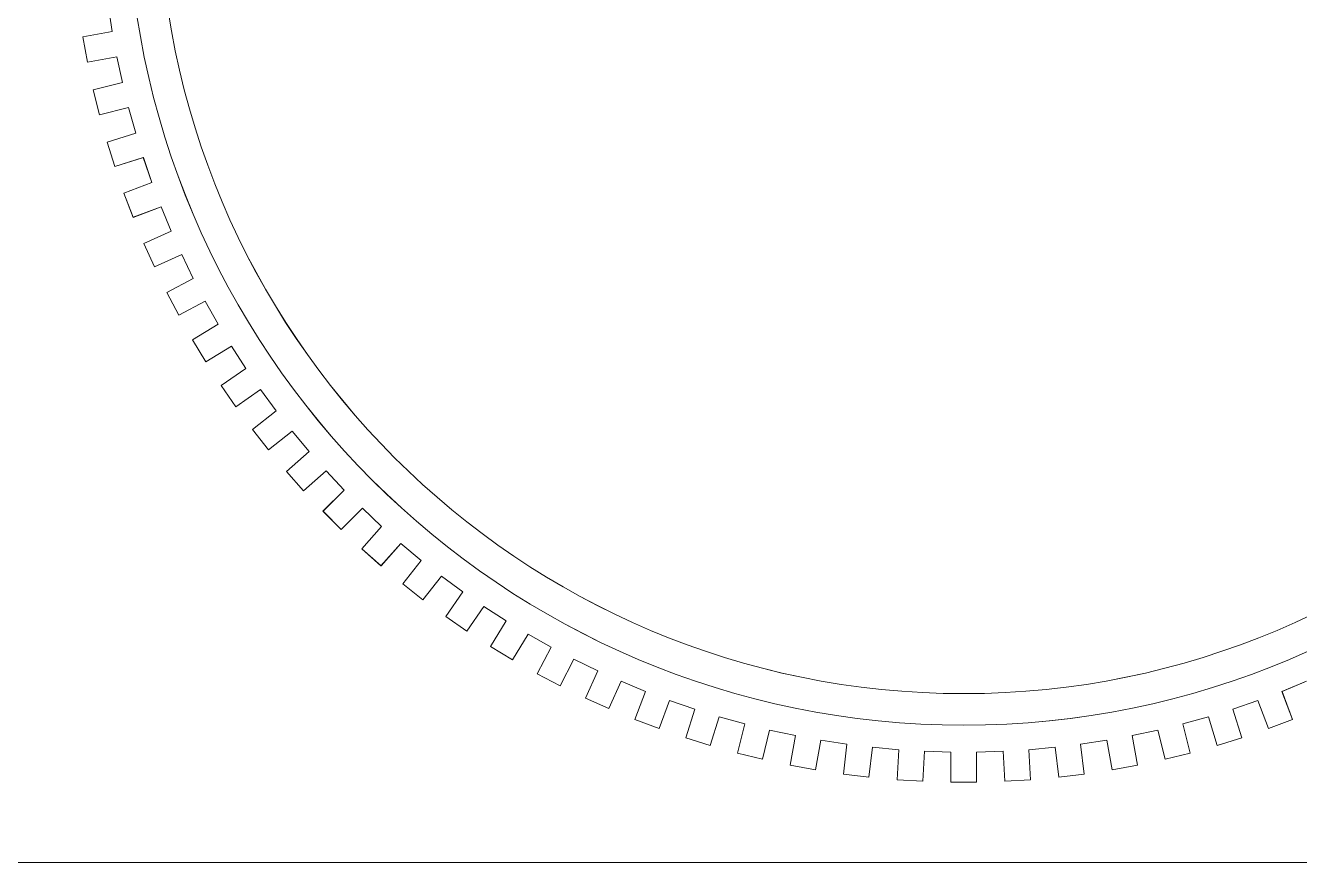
# Model space of a CAD drawing. Header units: metres. Extents: x -232 to 581, y 30 to 789.
# Drawn here: x 226.5974 to 226.9377, y 676.7464 to 676.9699 of the extents above; entities that cross this region are included whole.
import ezdxf

# ---------------------------------------------------------------- set-up
doc = ezdxf.new("R2010")
doc.units = ezdxf.units.M
doc.layers.add('baños', color=140, linetype='Continuous', lineweight=0)
doc.styles.get("Standard").update_dxf_attribs({"font": 'arial.ttf'})

# ---------------------------------------------------------------- blocks, each defined once
blk = doc.blocks.new('21.11.2025 LN09 2DO NIVEL')
at = {"layer": 'baños', "color": 18, "true_color": 0x000000}
for p, q in [((265.2853, 159.63033), (265.28637, 159.62334)), ((265.28637, 159.62334), (265.2853, 159.63033)), ((265.28637, 159.62334), (265.27849, 159.6219)), ((265.27849, 159.6219), (265.28637, 159.62334)), ((265.27849, 159.6219), (265.27972, 159.61514)), ((265.27972, 159.61514), (265.27849, 159.6219)), ((265.27972, 159.61514), (265.2876, 159.61659)), ((265.2876, 159.61659), (265.27972, 159.61514)), ((265.2876, 159.61659), (265.28909, 159.60968)), ((265.28909, 159.60968), (265.2876, 159.61659)), ((265.28909, 159.60968), (265.28131, 159.60776)), ((265.28131, 159.60776), (265.28909, 159.60968)), ((265.28131, 159.60776), (265.28295, 159.60109)), ((265.28295, 159.60109), (265.28131, 159.60776)), ((265.28295, 159.60109), (265.29073, 159.60301)), ((265.29073, 159.60301), (265.28295, 159.60109)), ((265.29073, 159.60301), (265.29263, 159.5962)), ((265.29263, 159.5962), (265.29073, 159.60301)), ((265.29263, 159.5962), (265.28498, 159.59382)), ((265.28498, 159.59382), (265.29263, 159.5962)), ((265.28498, 159.59382), (265.28702, 159.58726)), ((265.28702, 159.58726), (265.28498, 159.59382)), ((265.28702, 159.58726), (265.29467, 159.58965)), ((265.29467, 159.58965), (265.28702, 159.58726)), ((265.29467, 159.58965), (265.29698, 159.58297)), ((265.29698, 159.58297), (265.29467, 159.58965)), ((265.29698, 159.58297), (265.28949, 159.58013)), ((265.28949, 159.58013), (265.29698, 159.58297)), ((265.28949, 159.58013), (265.29192, 159.5737)), ((265.29192, 159.5737), (265.28949, 159.58013)), ((265.29192, 159.5737), (265.29941, 159.57655)), ((265.29941, 159.57655), (265.29192, 159.5737)), ((265.29941, 159.57655), (265.30212, 159.57002)), ((265.30212, 159.57002), (265.29941, 159.57655)), ((265.30212, 159.57002), (265.29481, 159.56673)), ((265.29481, 159.56673), (265.30212, 159.57002)), ((265.29481, 159.56673), (265.29763, 159.56047)), ((265.29763, 159.56047), (265.29481, 159.56673)), ((265.29763, 159.56047), (265.30493, 159.56375)), ((265.30493, 159.56375), (265.29763, 159.56047)), ((265.30493, 159.56375), (265.30803, 159.5574)), ((265.30803, 159.5574), (265.30493, 159.56375)), ((265.30803, 159.5574), (265.30093, 159.55368)), ((265.30093, 159.55368), (265.30803, 159.5574)), ((265.30093, 159.55368), (265.30413, 159.5476)), ((265.30413, 159.5476), (265.30093, 159.55368)), ((265.30413, 159.5476), (265.31122, 159.55132)), ((265.31122, 159.55132), (265.30413, 159.5476)), ((265.31122, 159.55132), (265.31469, 159.54517)), ((265.31469, 159.54517), (265.31122, 159.55132)), ((265.31469, 159.54517), (265.30783, 159.54102)), ((265.30783, 159.54102), (265.31469, 159.54517)), ((265.30783, 159.54102), (265.31139, 159.53514)), ((265.31139, 159.53514), (265.30783, 159.54102)), ((265.31139, 159.53514), (265.31824, 159.53929)), ((265.31824, 159.53929), (265.31139, 159.53514)), ((265.31824, 159.53929), (265.32208, 159.53335)), ((265.32208, 159.53335), (265.31824, 159.53929)), ((265.32208, 159.53335), (265.31549, 159.5288)), ((265.31549, 159.5288), (265.32208, 159.53335)), ((265.31549, 159.5288), (265.31939, 159.52315)), ((265.31939, 159.52315), (265.31549, 159.5288)), ((265.31939, 159.52315), (265.32598, 159.5277)), ((265.32598, 159.5277), (265.31939, 159.52315)), ((265.32598, 159.5277), (265.33017, 159.52201)), ((265.33017, 159.52201), (265.32598, 159.5277)), ((265.33017, 159.52201), (265.32386, 159.51707)), ((265.32386, 159.51707), (265.33017, 159.52201)), ((265.32386, 159.51707), (265.3281, 159.51166)), ((265.3281, 159.51166), (265.32386, 159.51707)), ((265.3281, 159.51166), (265.3344, 159.51661)), ((265.3344, 159.51661), (265.3281, 159.51166)), ((265.3344, 159.51661), (265.33893, 159.51118)), ((265.33893, 159.51118), (265.3344, 159.51661)), ((265.33893, 159.51118), (265.33293, 159.50586)), ((265.33293, 159.50586), (265.33893, 159.51118)), ((265.33293, 159.50586), (265.33749, 159.50072)), ((265.33749, 159.50072), (265.33293, 159.50586)), ((265.33749, 159.50072), (265.34348, 159.50604)), ((265.34348, 159.50604), (265.33749, 159.50072)), ((265.34348, 159.50604), (265.34833, 159.50089)), ((265.34833, 159.50089), (265.34348, 159.50604)), ((265.34833, 159.50089), (265.34266, 159.49523)), ((265.34266, 159.49523), (265.34833, 159.50089)), ((265.34752, 159.49037), (265.35318, 159.49604)), ((265.35318, 159.49604), (265.34752, 159.49037)), ((265.35318, 159.49604), (265.35833, 159.49119)), ((265.35833, 159.49119), (265.35318, 159.49604)), ((265.34266, 159.49523), (265.34752, 159.49037)), ((265.34752, 159.49037), (265.34266, 159.49523)), ((265.35833, 159.49119), (265.35301, 159.4852)), ((265.35301, 159.4852), (265.35833, 159.49119)), ((265.35815, 159.48064), (265.36347, 159.48664)), ((265.36347, 159.48664), (265.35815, 159.48064)), ((265.36347, 159.48664), (265.3689, 159.48211)), ((265.3689, 159.48211), (265.36347, 159.48664)), ((265.35301, 159.4852), (265.35815, 159.48064)), ((265.35815, 159.48064), (265.35301, 159.4852)), ((265.3689, 159.48211), (265.36396, 159.47581)), ((265.36396, 159.47581), (265.3689, 159.48211)), ((265.36396, 159.47581), (265.36936, 159.47157)), ((265.36936, 159.47157), (265.36396, 159.47581)), ((265.36936, 159.47157), (265.3743, 159.47788)), ((265.3743, 159.47788), (265.36936, 159.47157)), ((265.3743, 159.47788), (265.37999, 159.47369)), ((265.37999, 159.47369), (265.3743, 159.47788)), ((265.37999, 159.47369), (265.37544, 159.4671)), ((265.37544, 159.4671), (265.37999, 159.47369)), ((265.38109, 159.4632), (265.38565, 159.46979)), ((265.38565, 159.46979), (265.38109, 159.4632)), ((265.38565, 159.46979), (265.39158, 159.46595)), ((265.39158, 159.46595), (265.38565, 159.46979)), ((265.37544, 159.4671), (265.38109, 159.4632)), ((265.38109, 159.4632), (265.37544, 159.4671)), ((265.39158, 159.46595), (265.38743, 159.4591)), ((265.38743, 159.4591), (265.39158, 159.46595)), ((265.39331, 159.45554), (265.39746, 159.4624)), ((265.39746, 159.4624), (265.39331, 159.45554)), ((265.39746, 159.4624), (265.40361, 159.45893)), ((265.40361, 159.45893), (265.39746, 159.4624)), ((265.38743, 159.4591), (265.39331, 159.45554)), ((265.39331, 159.45554), (265.38743, 159.4591)), ((265.40361, 159.45893), (265.39989, 159.45183)), ((265.39989, 159.45183), (265.40361, 159.45893)), ((265.40597, 159.44864), (265.40969, 159.45574)), ((265.40969, 159.45574), (265.40597, 159.44864)), ((265.40969, 159.45574), (265.41605, 159.45264)), ((265.41605, 159.45264), (265.40969, 159.45574)), ((265.39989, 159.45183), (265.40597, 159.44864)), ((265.40597, 159.44864), (265.39989, 159.45183)), ((265.41605, 159.45264), (265.41276, 159.44534)), ((265.41276, 159.44534), (265.41605, 159.45264)), ((265.41902, 159.44252), (265.42231, 159.44983)), ((265.42231, 159.44983), (265.41902, 159.44252)), ((265.42231, 159.44983), (265.42884, 159.44712)), ((265.42884, 159.44712), (265.42231, 159.44983)), ((265.59881, 159.44712), (265.60534, 159.44983)), ((265.60534, 159.44983), (265.59881, 159.44712)), ((265.41276, 159.44534), (265.41902, 159.44252)), ((265.41902, 159.44252), (265.41276, 159.44534)), ((265.42884, 159.44712), (265.426, 159.43963)), ((265.426, 159.43963), (265.42884, 159.44712)), ((265.43242, 159.4372), (265.43526, 159.44469)), ((265.43526, 159.44469), (265.43242, 159.4372)), ((265.43526, 159.44469), (265.44194, 159.44238)), ((265.44194, 159.44238), (265.43526, 159.44469)), ((265.58571, 159.44238), (265.59239, 159.44469)), ((265.59239, 159.44469), (265.58571, 159.44238)), ((265.59239, 159.44469), (265.59523, 159.4372)), ((265.59523, 159.4372), (265.59239, 159.44469)), ((265.60165, 159.43963), (265.59881, 159.44712)), ((265.59881, 159.44712), (265.60165, 159.43963)), ((265.44194, 159.44238), (265.43955, 159.43473)), ((265.43955, 159.43473), (265.44194, 159.44238)), ((265.58809, 159.43473), (265.58571, 159.44238)), ((265.58571, 159.44238), (265.58809, 159.43473)), ((265.426, 159.43963), (265.43242, 159.4372)), ((265.43242, 159.4372), (265.426, 159.43963)), ((265.44611, 159.43269), (265.44849, 159.44034)), ((265.44849, 159.44034), (265.44611, 159.43269)), ((265.44849, 159.44034), (265.4553, 159.43844)), ((265.4553, 159.43844), (265.44849, 159.44034)), ((265.4553, 159.43844), (265.45338, 159.43066)), ((265.45338, 159.43066), (265.4553, 159.43844)), ((265.57235, 159.43844), (265.57916, 159.44034)), ((265.57916, 159.44034), (265.57235, 159.43844)), ((265.57427, 159.43066), (265.57235, 159.43844)), ((265.57235, 159.43844), (265.57427, 159.43066)), ((265.57916, 159.44034), (265.58154, 159.43269)), ((265.58154, 159.43269), (265.57916, 159.44034)), ((265.59523, 159.4372), (265.60165, 159.43963)), ((265.60165, 159.43963), (265.59523, 159.4372)), ((265.43955, 159.43473), (265.44611, 159.43269)), ((265.44611, 159.43269), (265.43955, 159.43473)), ((265.46005, 159.42902), (265.46197, 159.4368)), ((265.46197, 159.4368), (265.46005, 159.42902)), ((265.46197, 159.4368), (265.46888, 159.43531)), ((265.46888, 159.43531), (265.46197, 159.4368)), ((265.46888, 159.43531), (265.46743, 159.42743)), ((265.46743, 159.42743), (265.46888, 159.43531)), ((265.55877, 159.43531), (265.56568, 159.4368)), ((265.56568, 159.4368), (265.55877, 159.43531)), ((265.56022, 159.42743), (265.55877, 159.43531)), ((265.55877, 159.43531), (265.56022, 159.42743)), ((265.56568, 159.4368), (265.5676, 159.42902)), ((265.5676, 159.42902), (265.56568, 159.4368)), ((265.58154, 159.43269), (265.58809, 159.43473)), ((265.58809, 159.43473), (265.58154, 159.43269)), ((265.47419, 159.4262), (265.47563, 159.43408)), ((265.47563, 159.43408), (265.47419, 159.4262)), ((265.47563, 159.43408), (265.48262, 159.43301)), ((265.48262, 159.43301), (265.47563, 159.43408)), ((265.48262, 159.43301), (265.48165, 159.42506)), ((265.48165, 159.42506), (265.48262, 159.43301)), ((265.48847, 159.42423), (265.48943, 159.43219)), ((265.48943, 159.43219), (265.48847, 159.42423)), ((265.48943, 159.43219), (265.49647, 159.43155)), ((265.49647, 159.43155), (265.48943, 159.43219)), ((265.49647, 159.43155), (265.49599, 159.42355)), ((265.49599, 159.42355), (265.49647, 159.43155)), ((265.50284, 159.42313), (265.50333, 159.43113)), ((265.50333, 159.43113), (265.50284, 159.42313)), ((265.50333, 159.43113), (265.51039, 159.43092)), ((265.51039, 159.43092), (265.50333, 159.43113)), ((265.51039, 159.43092), (265.51039, 159.42291)), ((265.51039, 159.42291), (265.51039, 159.43092)), ((265.51726, 159.43092), (265.52432, 159.43113)), ((265.52432, 159.43113), (265.51726, 159.43092)), ((265.51726, 159.42291), (265.51726, 159.43092)), ((265.51726, 159.43092), (265.51726, 159.42291)), ((265.52432, 159.43113), (265.5248, 159.42313)), ((265.5248, 159.42313), (265.52432, 159.43113)), ((265.53118, 159.43155), (265.53821, 159.43219)), ((265.53821, 159.43219), (265.53118, 159.43155)), ((265.53166, 159.42355), (265.53118, 159.43155)), ((265.53118, 159.43155), (265.53166, 159.42355)), ((265.53821, 159.43219), (265.53918, 159.42423)), ((265.53918, 159.42423), (265.53821, 159.43219)), ((265.54503, 159.43301), (265.55202, 159.43408)), ((265.55202, 159.43408), (265.54503, 159.43301)), ((265.546, 159.42506), (265.54503, 159.43301)), ((265.54503, 159.43301), (265.546, 159.42506)), ((265.55202, 159.43408), (265.55346, 159.4262)), ((265.55346, 159.4262), (265.55202, 159.43408)), ((265.45338, 159.43066), (265.46005, 159.42902)), ((265.46005, 159.42902), (265.45338, 159.43066)), ((265.46743, 159.42743), (265.47419, 159.4262)), ((265.47419, 159.4262), (265.46743, 159.42743)), ((265.55346, 159.4262), (265.56022, 159.42743)), ((265.56022, 159.42743), (265.55346, 159.4262)), ((265.5676, 159.42902), (265.57427, 159.43066)), ((265.57427, 159.43066), (265.5676, 159.42902)), ((265.48165, 159.42506), (265.48847, 159.42423)), ((265.48847, 159.42423), (265.48165, 159.42506)), ((265.53918, 159.42423), (265.546, 159.42506)), ((265.546, 159.42506), (265.53918, 159.42423)), ((265.49599, 159.42355), (265.50284, 159.42313)), ((265.50284, 159.42313), (265.49599, 159.42355)), ((265.51039, 159.42291), (265.51726, 159.42291)), ((265.51726, 159.42291), (265.51039, 159.42291)), ((265.5248, 159.42313), (265.53166, 159.42355)), ((265.53166, 159.42355), (265.5248, 159.42313)), ((267.36201, 159.40143), (264.84508, 159.40143))]:
    blk.add_line(p, q, dxfattribs=at)
for radius in [0.22343, 0.22343, 0.215]:
    blk.add_arc((265.51382, 159.66153), radius, 180, 0, dxfattribs=at)
at = {"layer": 'baños', "color": 18, "linetype": 'Continuous', "true_color": 0x000000, "flags": 8}
for tag, p in [('MODELNUMBER', (265.51387, 159.78254, 0)), ('TRADENAME', (265.51387, 159.7825, 0)), ('MATERIAL', (265.51387, 159.78242, 0)), ('PRODUCT', (265.51387, 159.78246, 0)), ('MODELNUMBER', (266.68861, 159.78254, 0)), ('TRADENAME', (266.68861, 159.7825, 0)), ('PRODUCT', (266.68861, 159.78246, 0)), ('MATERIAL', (266.68861, 159.78242, 0))]:
    blk.add_attdef(tag, p, '', height=0.0000254, rotation=180.0001, dxfattribs=at)
blk = doc.blocks.new('20.03.2026 LN 09 SEGUNDO NIVEL ARQ')
at = {"layer": 'baños', "color": 5}
for p, q in [((83.55272, -43.06973), (83.55378, -43.07672)), ((83.55378, -43.07672), (83.55272, -43.06973)), ((83.55378, -43.07672), (83.5459, -43.07816)), ((83.5459, -43.07816), (83.55378, -43.07672)), ((83.5459, -43.07816), (83.54714, -43.08492)), ((83.54714, -43.08492), (83.5459, -43.07816)), ((83.54714, -43.08492), (83.55502, -43.08347)), ((83.55502, -43.08347), (83.54714, -43.08492)), ((83.55502, -43.08347), (83.5565, -43.09038)), ((83.5565, -43.09038), (83.55502, -43.08347)), ((83.5565, -43.09038), (83.54872, -43.0923)), ((83.54872, -43.0923), (83.5565, -43.09038)), ((83.54872, -43.0923), (83.55037, -43.09897)), ((83.55037, -43.09897), (83.54872, -43.0923)), ((83.55037, -43.09897), (83.55815, -43.09705)), ((83.55815, -43.09705), (83.55037, -43.09897)), ((83.55815, -43.09705), (83.56004, -43.10386)), ((83.56004, -43.10386), (83.55815, -43.09705)), ((83.56004, -43.10386), (83.55239, -43.10624)), ((83.55239, -43.10624), (83.56004, -43.10386)), ((83.55239, -43.10624), (83.55444, -43.1128)), ((83.55444, -43.1128), (83.55239, -43.10624)), ((83.55444, -43.1128), (83.56209, -43.11041)), ((83.56209, -43.11041), (83.55444, -43.1128)), ((83.56209, -43.11041), (83.56439, -43.11709)), ((83.56439, -43.11709), (83.56209, -43.11041)), ((83.56439, -43.11709), (83.5569, -43.11993)), ((83.5569, -43.11993), (83.56439, -43.11709)), ((83.5569, -43.11993), (83.55934, -43.12635)), ((83.55934, -43.12635), (83.5569, -43.11993)), ((83.55934, -43.12635), (83.56683, -43.12351)), ((83.56683, -43.12351), (83.55934, -43.12635)), ((83.56683, -43.12351), (83.56953, -43.13004)), ((83.56953, -43.13004), (83.56683, -43.12351)), ((83.56953, -43.13004), (83.56223, -43.13333)), ((83.56223, -43.13333), (83.56953, -43.13004)), ((83.56223, -43.13333), (83.56504, -43.13959)), ((83.56504, -43.13959), (83.56223, -43.13333)), ((83.56504, -43.13959), (83.57235, -43.1363)), ((83.57235, -43.1363), (83.56504, -43.13959)), ((83.57235, -43.1363), (83.57544, -43.14266)), ((83.57544, -43.14266), (83.57235, -43.1363)), ((83.57544, -43.14266), (83.56835, -43.14638)), ((83.56835, -43.14638), (83.57544, -43.14266)), ((83.56835, -43.14638), (83.57154, -43.15246)), ((83.57154, -43.15246), (83.56835, -43.14638)), ((83.57154, -43.15246), (83.57863, -43.14874)), ((83.57863, -43.14874), (83.57154, -43.15246)), ((83.57863, -43.14874), (83.58211, -43.15489)), ((83.58211, -43.15489), (83.57863, -43.14874)), ((83.58211, -43.15489), (83.57525, -43.15904)), ((83.57525, -43.15904), (83.58211, -43.15489)), ((83.57525, -43.15904), (83.5788, -43.16492)), ((83.5788, -43.16492), (83.57525, -43.15904)), ((83.5788, -43.16492), (83.58566, -43.16077)), ((83.58566, -43.16077), (83.5788, -43.16492)), ((83.58566, -43.16077), (83.5895, -43.16671)), ((83.5895, -43.16671), (83.58566, -43.16077)), ((83.5895, -43.16671), (83.5829, -43.17126)), ((83.5829, -43.17126), (83.5895, -43.16671)), ((83.5829, -43.17126), (83.5868, -43.17691)), ((83.5868, -43.17691), (83.5829, -43.17126)), ((83.5868, -43.17691), (83.5934, -43.17236)), ((83.5934, -43.17236), (83.5868, -43.17691)), ((83.5934, -43.17236), (83.59758, -43.17805)), ((83.59758, -43.17805), (83.5934, -43.17236)), ((83.59758, -43.17805), (83.59128, -43.18299)), ((83.59128, -43.18299), (83.59758, -43.17805)), ((83.59128, -43.18299), (83.59551, -43.18839)), ((83.59551, -43.18839), (83.59128, -43.18299)), ((83.59551, -43.18839), (83.60182, -43.18345)), ((83.60182, -43.18345), (83.59551, -43.18839)), ((83.60182, -43.18345), (83.60634, -43.18888)), ((83.60634, -43.18888), (83.60182, -43.18345)), ((83.60634, -43.18888), (83.60035, -43.1942)), ((83.60035, -43.1942), (83.60634, -43.18888)), ((83.60035, -43.1942), (83.6049, -43.19934)), ((83.6049, -43.19934), (83.60035, -43.1942)), ((83.6049, -43.19934), (83.6109, -43.19402)), ((83.6109, -43.19402), (83.6049, -43.19934)), ((83.6109, -43.19402), (83.61574, -43.19917)), ((83.61574, -43.19917), (83.6109, -43.19402)), ((83.61574, -43.19917), (83.61008, -43.20483)), ((83.61008, -43.20483), (83.61574, -43.19917)), ((83.61493, -43.20969), (83.6206, -43.20402)), ((83.6206, -43.20402), (83.61493, -43.20969)), ((83.6206, -43.20402), (83.62574, -43.20887)), ((83.62574, -43.20887), (83.6206, -43.20402)), ((83.61008, -43.20483), (83.61493, -43.20969)), ((83.61493, -43.20969), (83.61008, -43.20483)), ((83.62574, -43.20887), (83.62043, -43.21486)), ((83.62043, -43.21486), (83.62574, -43.20887)), ((83.62557, -43.21942), (83.63088, -43.21342)), ((83.63088, -43.21342), (83.62557, -43.21942)), ((83.63088, -43.21342), (83.63631, -43.21795)), ((83.63631, -43.21795), (83.63088, -43.21342)), ((83.62043, -43.21486), (83.62557, -43.21942)), ((83.62557, -43.21942), (83.62043, -43.21486)), ((83.63631, -43.21795), (83.63137, -43.22425)), ((83.63137, -43.22425), (83.63631, -43.21795)), ((83.63137, -43.22425), (83.63678, -43.22849)), ((83.63678, -43.22849), (83.63137, -43.22425)), ((83.63678, -43.22849), (83.64172, -43.22218)), ((83.64172, -43.22218), (83.63678, -43.22849)), ((83.64172, -43.22218), (83.64741, -43.22637)), ((83.64741, -43.22637), (83.64172, -43.22218)), ((83.64741, -43.22637), (83.64286, -43.23296)), ((83.64286, -43.23296), (83.64741, -43.22637)), ((83.64851, -43.23686), (83.65306, -43.23027)), ((83.65306, -43.23027), (83.64851, -43.23686)), ((83.65306, -43.23027), (83.65899, -43.23411)), ((83.65899, -43.23411), (83.65306, -43.23027)), ((83.64286, -43.23296), (83.64851, -43.23686)), ((83.64851, -43.23686), (83.64286, -43.23296)), ((83.65899, -43.23411), (83.65485, -43.24096)), ((83.65485, -43.24096), (83.65899, -43.23411)), ((83.66073, -43.24452), (83.66487, -43.23766)), ((83.66487, -43.23766), (83.66073, -43.24452)), ((83.66487, -43.23766), (83.67103, -43.24113)), ((83.67103, -43.24113), (83.66487, -43.23766)), ((83.65485, -43.24096), (83.66073, -43.24452)), ((83.66073, -43.24452), (83.65485, -43.24096)), ((83.67103, -43.24113), (83.6673, -43.24822)), ((83.6673, -43.24822), (83.67103, -43.24113)), ((83.67338, -43.25142), (83.67711, -43.24432)), ((83.67711, -43.24432), (83.67338, -43.25142)), ((83.67711, -43.24432), (83.68346, -43.24742)), ((83.68346, -43.24742), (83.67711, -43.24432)), ((83.6673, -43.24822), (83.67338, -43.25142)), ((83.67338, -43.25142), (83.6673, -43.24822)), ((83.68346, -43.24742), (83.68017, -43.25472)), ((83.68017, -43.25472), (83.68346, -43.24742)), ((83.68643, -43.25754), (83.68972, -43.25023)), ((83.68972, -43.25023), (83.68643, -43.25754)), ((83.68972, -43.25023), (83.69625, -43.25294)), ((83.69625, -43.25294), (83.68972, -43.25023)), ((83.86623, -43.25294), (83.87276, -43.25023)), ((83.87276, -43.25023), (83.86623, -43.25294)), ((83.68017, -43.25472), (83.68643, -43.25754)), ((83.68643, -43.25754), (83.68017, -43.25472)), ((83.69625, -43.25294), (83.69341, -43.26043)), ((83.69341, -43.26043), (83.69625, -43.25294)), ((83.69983, -43.26286), (83.70267, -43.25537)), ((83.70267, -43.25537), (83.69983, -43.26286)), ((83.70267, -43.25537), (83.70935, -43.25768)), ((83.70935, -43.25768), (83.70267, -43.25537)), ((83.85313, -43.25768), (83.85981, -43.25537)), ((83.85981, -43.25537), (83.85313, -43.25768)), ((83.85981, -43.25537), (83.86265, -43.26286)), ((83.86265, -43.26286), (83.85981, -43.25537)), ((83.86907, -43.26043), (83.86623, -43.25294)), ((83.86623, -43.25294), (83.86907, -43.26043)), ((83.70935, -43.25768), (83.70697, -43.26533)), ((83.70697, -43.26533), (83.70935, -43.25768)), ((83.85551, -43.26533), (83.85313, -43.25768)), ((83.85313, -43.25768), (83.85551, -43.26533)), ((83.69341, -43.26043), (83.69983, -43.26286)), ((83.69983, -43.26286), (83.69341, -43.26043)), ((83.71352, -43.26737), (83.71591, -43.25972)), ((83.71591, -43.25972), (83.71352, -43.26737)), ((83.71591, -43.25972), (83.72272, -43.26162)), ((83.72272, -43.26162), (83.71591, -43.25972)), ((83.72272, -43.26162), (83.7208, -43.2694)), ((83.7208, -43.2694), (83.72272, -43.26162)), ((83.83976, -43.26162), (83.84657, -43.25972)), ((83.84657, -43.25972), (83.83976, -43.26162)), ((83.84168, -43.2694), (83.83976, -43.26162)), ((83.83976, -43.26162), (83.84168, -43.2694)), ((83.84657, -43.25972), (83.84895, -43.26737)), ((83.84895, -43.26737), (83.84657, -43.25972)), ((83.86265, -43.26286), (83.86907, -43.26043)), ((83.86907, -43.26043), (83.86265, -43.26286)), ((83.70697, -43.26533), (83.71352, -43.26737)), ((83.71352, -43.26737), (83.70697, -43.26533)), ((83.72747, -43.27104), (83.72938, -43.26326)), ((83.72938, -43.26326), (83.72747, -43.27104)), ((83.72938, -43.26326), (83.73629, -43.26475)), ((83.73629, -43.26475), (83.72938, -43.26326)), ((83.73629, -43.26475), (83.73485, -43.27263)), ((83.73485, -43.27263), (83.73629, -43.26475)), ((83.82619, -43.26475), (83.8331, -43.26326)), ((83.8331, -43.26326), (83.82619, -43.26475)), ((83.82763, -43.27263), (83.82619, -43.26475)), ((83.82619, -43.26475), (83.82763, -43.27263)), ((83.8331, -43.26326), (83.83501, -43.27104)), ((83.83501, -43.27104), (83.8331, -43.26326)), ((83.84895, -43.26737), (83.85551, -43.26533)), ((83.85551, -43.26533), (83.84895, -43.26737)), ((83.7416, -43.27386), (83.74305, -43.26598)), ((83.74305, -43.26598), (83.7416, -43.27386)), ((83.74305, -43.26598), (83.75003, -43.26705)), ((83.75003, -43.26705), (83.74305, -43.26598)), ((83.75003, -43.26705), (83.74907, -43.275)), ((83.74907, -43.275), (83.75003, -43.26705)), ((83.75588, -43.27583), (83.75685, -43.26787)), ((83.75685, -43.26787), (83.75588, -43.27583)), ((83.75685, -43.26787), (83.76389, -43.26851)), ((83.76389, -43.26851), (83.75685, -43.26787)), ((83.76389, -43.26851), (83.7634, -43.27651)), ((83.7634, -43.27651), (83.76389, -43.26851)), ((83.77026, -43.27693), (83.77074, -43.26893)), ((83.77074, -43.26893), (83.77026, -43.27693)), ((83.77074, -43.26893), (83.77781, -43.26914)), ((83.77781, -43.26914), (83.77074, -43.26893)), ((83.77781, -43.26914), (83.77781, -43.27715)), ((83.77781, -43.27715), (83.77781, -43.26914)), ((83.78467, -43.26914), (83.79174, -43.26893)), ((83.79174, -43.26893), (83.78467, -43.26914)), ((83.78467, -43.27715), (83.78467, -43.26914)), ((83.78467, -43.26914), (83.78467, -43.27715)), ((83.79174, -43.26893), (83.79222, -43.27693)), ((83.79222, -43.27693), (83.79174, -43.26893)), ((83.79859, -43.26851), (83.80563, -43.26787)), ((83.80563, -43.26787), (83.79859, -43.26851)), ((83.79907, -43.27651), (83.79859, -43.26851)), ((83.79859, -43.26851), (83.79907, -43.27651)), ((83.80563, -43.26787), (83.80659, -43.27583)), ((83.80659, -43.27583), (83.80563, -43.26787)), ((83.81245, -43.26705), (83.81943, -43.26598)), ((83.81943, -43.26598), (83.81245, -43.26705)), ((83.81341, -43.275), (83.81245, -43.26705)), ((83.81245, -43.26705), (83.81341, -43.275)), ((83.81943, -43.26598), (83.82088, -43.27386)), ((83.82088, -43.27386), (83.81943, -43.26598)), ((83.7208, -43.2694), (83.72747, -43.27104)), ((83.72747, -43.27104), (83.7208, -43.2694)), ((83.83501, -43.27104), (83.84168, -43.2694)), ((83.84168, -43.2694), (83.83501, -43.27104)), ((83.73485, -43.27263), (83.7416, -43.27386)), ((83.7416, -43.27386), (83.73485, -43.27263)), ((83.74907, -43.275), (83.75588, -43.27583)), ((83.75588, -43.27583), (83.74907, -43.275)), ((83.80659, -43.27583), (83.81341, -43.275)), ((83.81341, -43.275), (83.80659, -43.27583)), ((83.82088, -43.27386), (83.82763, -43.27263)), ((83.82763, -43.27263), (83.82088, -43.27386)), ((83.7634, -43.27651), (83.77026, -43.27693)), ((83.77026, -43.27693), (83.7634, -43.27651)), ((83.77781, -43.27715), (83.78467, -43.27715)), ((83.78467, -43.27715), (83.77781, -43.27715)), ((83.79222, -43.27693), (83.79907, -43.27651)), ((83.79907, -43.27651), (83.79222, -43.27693)), ((85.62943, -43.29863), (83.11249, -43.29863))]:
    blk.add_line(p, q, dxfattribs=at)
for radius in [0.22343, 0.22343, 0.215]:
    blk.add_arc((83.78124, -43.03853), radius, 180, 0, dxfattribs=at)
at = {"layer": 'baños', "color": 5, "linetype": 'Continuous', "flags": 8}
for tag, p in [('MODELNUMBER', (83.78129, -42.91752, 0)), ('TRADENAME', (83.78129, -42.91756, 0)), ('PRODUCT', (83.78129, -42.9176, 0)), ('MATERIAL', (83.78129, -42.91764, 0)), ('MODELNUMBER', (84.95603, -42.91752, 0)), ('TRADENAME', (84.95603, -42.91756, 0)), ('MATERIAL', (84.95603, -42.91764, 0)), ('PRODUCT', (84.95603, -42.9176, 0))]:
    blk.add_attdef(tag, p, '', height=0.0000254, rotation=180.0001, dxfattribs=at)
at = {"layer": 'baños', "color": 5, "linetype": 'Continuous'}
for tag, p, rotation in [('MODELNUMBER', (85.8912, -56.99337), 180.0001), ('TRADENAME', (85.89116, -56.99332), 180.0001), ('MATERIAL', (85.89139, -56.99324), 180.0001), ('PRODUCT', (85.89139, -56.99328), 180.0001), ('MODELNUMBER', (86.60077, -56.99337), 179.9999), ('TRADENAME', (86.60077, -56.99332), 179.9999), ('MATERIAL', (86.60077, -56.99324), 179.9999), ('PRODUCT', (86.60077, -56.99328), 179.9999)]:
    blk.add_attdef(tag, p, '', height=0.0000254, rotation=rotation, dxfattribs=at)

msp = doc.modelspace()

# ---------------------------------------------------------------- block references
at = {"color": 1}
for name, p in [('20.03.2026 LN 09 SEGUNDO NIVEL ARQ', (143.06677, 720.04507)), ('21.11.2025 LN09 2DO NIVEL', (-38.66582, 517.34501))]:
    msp.add_blockref(name, p, dxfattribs=at)

doc.saveas('drawing.dxf')
